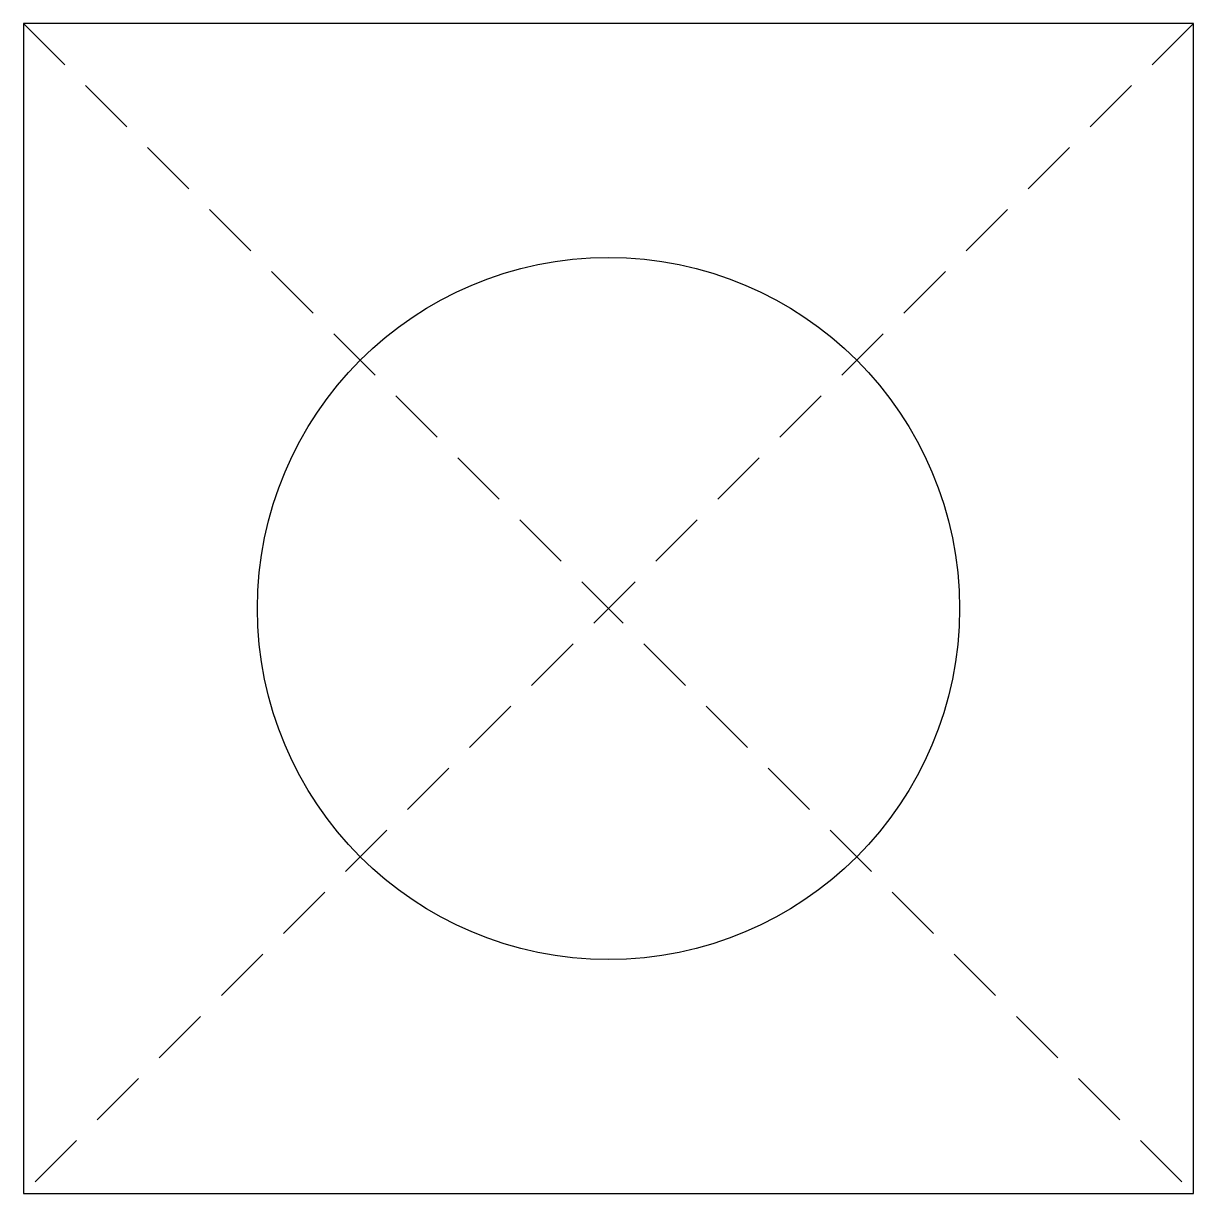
# Model space of a CAD drawing. Header units: inches. Extents: x -5 to 5, y -5 to 5.
import ezdxf

# ---------------------------------------------------------------- set-up
doc = ezdxf.new("R2010")
doc.units = ezdxf.units.IN
doc.linetypes.add('DASHED', pattern=[0.75, 0.5, -0.25])
doc.layers.get('0').update_dxf_attribs({"linetype": 'CONTINUOUS'})
doc.layers.add('1', color=7, linetype='DASHED')

msp = doc.modelspace()

# ---------------------------------------------------------------- linework, layer by layer
msp.add_lwpolyline([(5, 5), (-5, 5), (-5, -5), (5, -5)], close=True)
msp.add_circle((0, 0), 3)
msp.add_point((0, 0))
msp.add_point((0, 0))
at = {"layer": '1'}
for p, q in [((5, 5), (-5, -5)), ((-5, 5), (5, -5))]:
    msp.add_line(p, q, dxfattribs=at)

doc.saveas('drawing.dxf')
